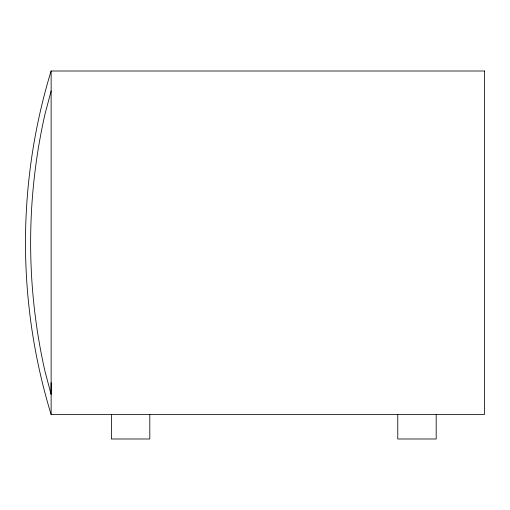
<?xml version="1.0" encoding="UTF-8"?>
<svg xmlns="http://www.w3.org/2000/svg" width="510" height="510" viewBox="0 0 510 510"><rect width="100%" height="100%" fill="white"/><g stroke="black" fill="none" stroke-linecap="round" stroke-linejoin="round"><path stroke-width="0.76" d="M51.134 90.971L44.976 114.214A583.134 583.134 0 0 0 44.969 371.255L51.134 394.498M51.134 382.634L51.038 393.694M436.19 414.464L436.19 438.995L397.774 438.995L397.774 414.464M149.806 414.464L149.806 438.995L111.39 438.995L111.39 414.464M51.096 414.471A588.636 588.636 0 0 1 51.096 70.992M484.5 71.005L51.134 71.005L51.134 414.464L484.5 414.464L484.5 71.005"/></g></svg>
